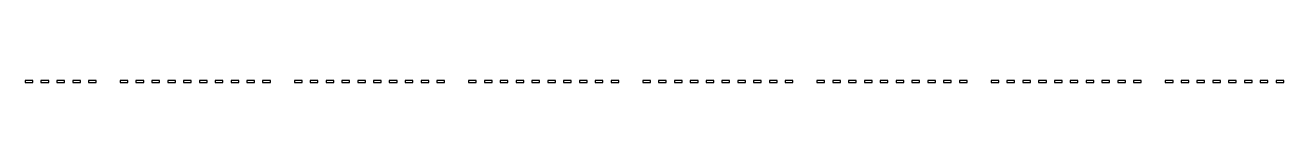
# Model space of a CAD drawing. Extents: x -50899 to 50899, y -48295 to 50898.
# Drawn here: x 42 to 13049, y -39225 to -39205 of the extents above; entities that cross this region are included whole.
import ezdxf

# ---------------------------------------------------------------- set-up
doc = ezdxf.new("R2010")
doc.units = 0

# ---------------------------------------------------------------- blocks, each defined once
blk = doc.blocks.new('Q16')
for points in [[(842, -100), (922, -100), (922, -80), (842, -80), (842, -100)], [(1005, -100), (1085, -100), (1085, -80), (1005, -80), (1005, -100)], [(1169, -100), (1249, -100), (1249, -80), (1169, -80), (1169, -100)], [(1333, -100), (1413, -100), (1413, -80), (1333, -80), (1333, -100)], [(1496, -100), (1576, -100), (1576, -80), (1496, -80), (1496, -100)]]:
    blk.add_lwpolyline(points)
blk = doc.blocks.new('Q17')
for points in [[(24, -100), (104, -100), (104, -80), (24, -80), (24, -100)], [(187, -100), (267, -100), (267, -80), (187, -80), (187, -100)], [(351, -100), (431, -100), (431, -80), (351, -80), (351, -100)], [(515, -100), (595, -100), (595, -80), (515, -80), (515, -100)], [(678, -100), (758, -100), (758, -80), (678, -80), (678, -100)], [(842, -100), (922, -100), (922, -80), (842, -80), (842, -100)], [(1005, -100), (1085, -100), (1085, -80), (1005, -80), (1005, -100)], [(1169, -100), (1249, -100), (1249, -80), (1169, -80), (1169, -100)], [(1333, -100), (1413, -100), (1413, -80), (1333, -80), (1333, -100)], [(1496, -100), (1576, -100), (1576, -80), (1496, -80), (1496, -100)]]:
    blk.add_lwpolyline(points)
blk = doc.blocks.new('Q18')
for points in [[(24, -100), (104, -100), (104, -80), (24, -80), (24, -100)], [(187, -100), (267, -100), (267, -80), (187, -80), (187, -100)], [(351, -100), (431, -100), (431, -80), (351, -80), (351, -100)], [(515, -100), (595, -100), (595, -80), (515, -80), (515, -100)], [(678, -100), (758, -100), (758, -80), (678, -80), (678, -100)], [(842, -100), (922, -100), (922, -80), (842, -80), (842, -100)], [(1005, -100), (1085, -100), (1085, -80), (1005, -80), (1005, -100)], [(1169, -100), (1249, -100), (1249, -80), (1169, -80), (1169, -100)], [(1333, -100), (1413, -100), (1413, -80), (1333, -80), (1333, -100)], [(1496, -100), (1576, -100), (1576, -80), (1496, -80), (1496, -100)]]:
    blk.add_lwpolyline(points)
blk = doc.blocks.new('Q19')
for points in [[(24, -100), (104, -100), (104, -80), (24, -80), (24, -100)], [(187, -100), (267, -100), (267, -80), (187, -80), (187, -100)], [(351, -100), (431, -100), (431, -80), (351, -80), (351, -100)], [(515, -100), (595, -100), (595, -80), (515, -80), (515, -100)], [(678, -100), (758, -100), (758, -80), (678, -80), (678, -100)], [(842, -100), (922, -100), (922, -80), (842, -80), (842, -100)], [(1005, -100), (1085, -100), (1085, -80), (1005, -80), (1005, -100)], [(1169, -100), (1249, -100), (1249, -80), (1169, -80), (1169, -100)], [(1333, -100), (1413, -100), (1413, -80), (1333, -80), (1333, -100)], [(1496, -100), (1576, -100), (1576, -80), (1496, -80), (1496, -100)]]:
    blk.add_lwpolyline(points)
blk = doc.blocks.new('Q20')
for points in [[(24, -100), (104, -100), (104, -80), (24, -80), (24, -100)], [(187, -100), (267, -100), (267, -80), (187, -80), (187, -100)], [(351, -100), (431, -100), (431, -80), (351, -80), (351, -100)], [(515, -100), (595, -100), (595, -80), (515, -80), (515, -100)], [(678, -100), (758, -100), (758, -80), (678, -80), (678, -100)], [(842, -100), (922, -100), (922, -80), (842, -80), (842, -100)], [(1005, -100), (1085, -100), (1085, -80), (1005, -80), (1005, -100)], [(1169, -100), (1249, -100), (1249, -80), (1169, -80), (1169, -100)], [(1333, -100), (1413, -100), (1413, -80), (1333, -80), (1333, -100)], [(1496, -100), (1576, -100), (1576, -80), (1496, -80), (1496, -100)]]:
    blk.add_lwpolyline(points)
blk = doc.blocks.new('Q21')
for points in [[(24, -100), (104, -100), (104, -80), (24, -80), (24, -100)], [(187, -100), (267, -100), (267, -80), (187, -80), (187, -100)], [(351, -100), (431, -100), (431, -80), (351, -80), (351, -100)], [(515, -100), (595, -100), (595, -80), (515, -80), (515, -100)], [(678, -100), (758, -100), (758, -80), (678, -80), (678, -100)], [(842, -100), (922, -100), (922, -80), (842, -80), (842, -100)], [(1005, -100), (1085, -100), (1085, -80), (1005, -80), (1005, -100)], [(1169, -100), (1249, -100), (1249, -80), (1169, -80), (1169, -100)], [(1333, -100), (1413, -100), (1413, -80), (1333, -80), (1333, -100)], [(1496, -100), (1576, -100), (1576, -80), (1496, -80), (1496, -100)]]:
    blk.add_lwpolyline(points)
blk = doc.blocks.new('Q22')
for points in [[(24, -100), (104, -100), (104, -80), (24, -80), (24, -100)], [(187, -100), (267, -100), (267, -80), (187, -80), (187, -100)], [(351, -100), (431, -100), (431, -80), (351, -80), (351, -100)], [(515, -100), (595, -100), (595, -80), (515, -80), (515, -100)], [(678, -100), (758, -100), (758, -80), (678, -80), (678, -100)], [(842, -100), (922, -100), (922, -80), (842, -80), (842, -100)], [(1005, -100), (1085, -100), (1085, -80), (1005, -80), (1005, -100)], [(1169, -100), (1249, -100), (1249, -80), (1169, -80), (1169, -100)], [(1333, -100), (1413, -100), (1413, -80), (1333, -80), (1333, -100)], [(1496, -100), (1576, -100), (1576, -80), (1496, -80), (1496, -100)]]:
    blk.add_lwpolyline(points)
blk = doc.blocks.new('Q23')
for points in [[(24, -100), (104, -100), (104, -80), (24, -80), (24, -100)], [(187, -100), (267, -100), (267, -80), (187, -80), (187, -100)], [(351, -100), (431, -100), (431, -80), (351, -80), (351, -100)], [(515, -100), (595, -100), (595, -80), (515, -80), (515, -100)], [(678, -100), (758, -100), (758, -80), (678, -80), (678, -100)], [(842, -100), (922, -100), (922, -80), (842, -80), (842, -100)], [(1005, -100), (1085, -100), (1085, -80), (1005, -80), (1005, -100)], [(1169, -100), (1249, -100), (1249, -80), (1169, -80), (1169, -100)]]:
    blk.add_lwpolyline(points)

msp = doc.modelspace()

# ---------------------------------------------------------------- block references
for name, p in [('Q16', (-800, -39125)), ('Q17', (1000, -39125)), ('Q18', (2800, -39125)), ('Q19', (4600, -39125)), ('Q20', (6400, -39125)), ('Q21', (8200, -39125)), ('Q22', (10000, -39125)), ('Q23', (11800, -39125))]:
    msp.add_blockref(name, p)

doc.saveas('drawing.dxf')
